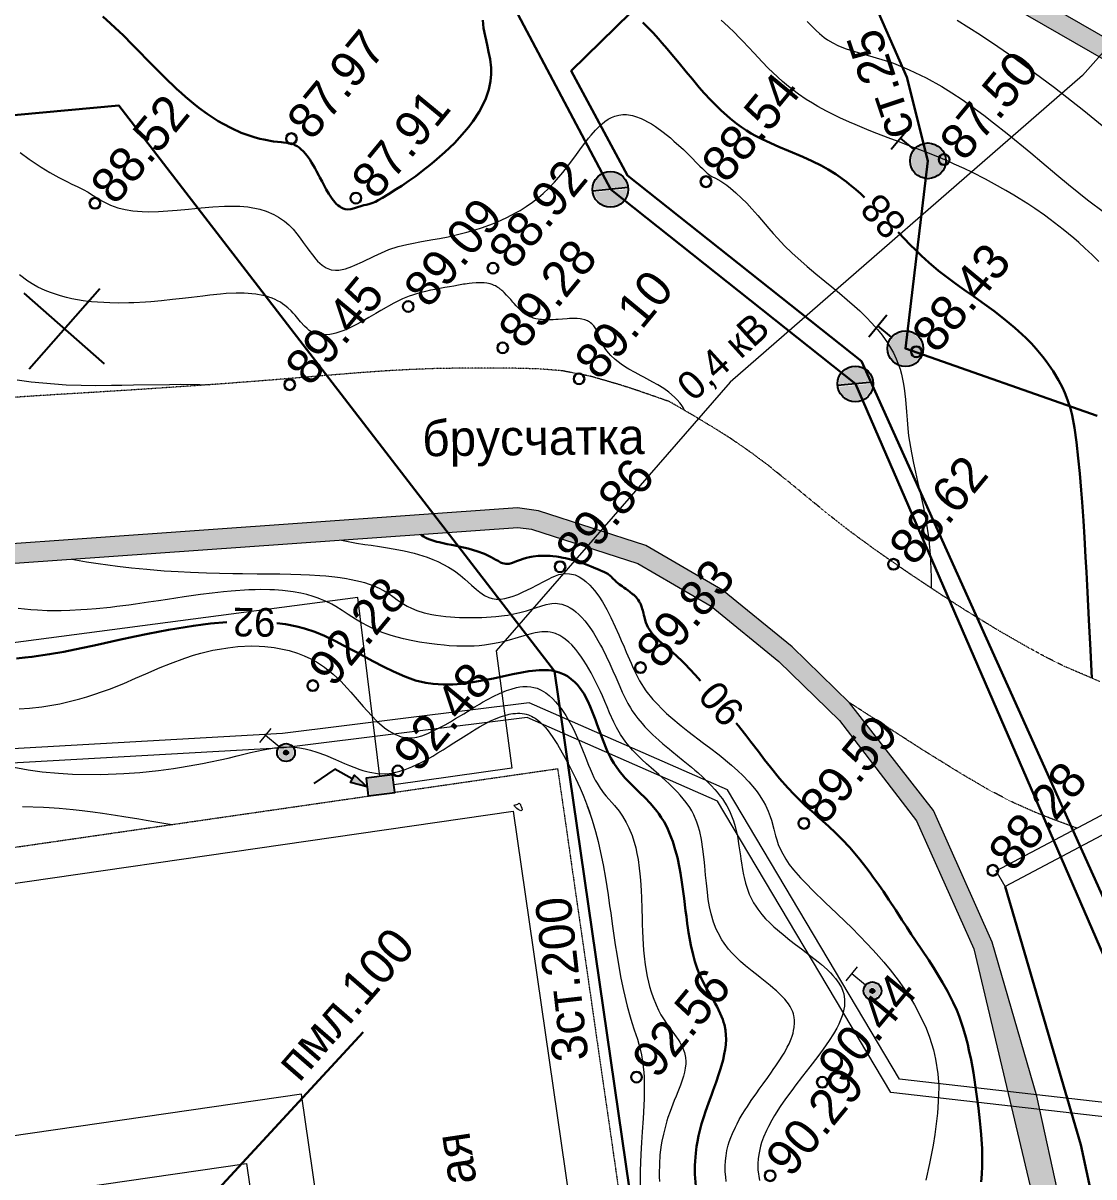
# Model space of a CAD drawing. Header units: millimetres. Extents: x -2893842 to -949497, y -1203244 to 262218.
# Drawn here: x -2353639 to -2323644, y -695531 to -663200 of the extents above; entities that cross this region are included whole.
import ezdxf

# ---------------------------------------------------------------- set-up
doc = ezdxf.new("R2010")
doc.units = ezdxf.units.MM
doc.linetypes.add('g5_01_5x1_5', pattern=[1.5, 0.75, -0.75])
doc.layers.get('0').update_dxf_attribs({"lineweight": 5})
for name, color, linetype in [('!!!_ Размеры', 7, 'Continuous'), ('02_сетка', 253, 'Continuous'), ('03_Здания и строения', 253, 'Continuous'), ('06_Инженерно-технические сооружения', 253, 'Continuous'), ('07_Объекты электропередачи', 253, 'Continuous'), ('10_Границы покрытий и угодий', 253, 'Continuous'), ('19_Горизонтали', 253, 'Continuous'), ('30_Канализация', 253, 'Continuous'), ('31_Водопровод', 253, 'Continuous'), ('32_Теплосеть', 253, 'Continuous'), ('37_Кабель низкого напряжения', 253, 'Continuous'), ('44_Крышки колодцев', 253, 'Continuous'), ('_Высоты_Блок', 253, 'Continuous')]:
    doc.layers.add(name, color=color, linetype=linetype)
doc.styles.add('LIKE17', font='d431.shx')
doc.styles.add('LIKE32', font='peteri.shx')
doc.styles.add('LIKE36', font='pragmai.shx')
doc.styles.add('Line_GUGK', font='')
doc.styles.get('Line_GUGK').set_extended_font_data('Bm431', italic=True)
doc.linetypes.add('g5_119_3', pattern='A,4,-1,[31,GUGK_2005.shx,S=0.1,R=0,X=0,Y=0],4,[31,GUGK_2005.shx,S=0.1,R=180,X=0,Y=0],-1', length=10)
doc.linetypes.add('g5_122_k', pattern='A,1,-1,1.5,-0.4,["К",Line_GUGK,S=1,R=0,X=0,Y=-0.5],-1.5,1.5,-1,4,-1,4,-1,3', length=20.9)
doc.linetypes.add('g5_122_t', pattern='A,1,-1,1.5,-0.4,["Т",Line_GUGK,S=1,R=0,X=0,Y=-0.5],-1.5,1.5,-1,4,-1,4,-1,3', length=20.9)
doc.linetypes.add('g5_122_v', pattern='A,1,-1,1.5,-0.4,["В",Line_GUGK,S=1,R=0,X=0,Y=-0.5],-1.5,1.5,-1,4,-1,4,-1,3', length=20.9)
doc.linetypes.add('g5_280_1', pattern='A,0.001,[21,GUGK_2005.shx,S=1,R=180,X=0,Y=0],2', length=2.001)

# ---------------------------------------------------------------- blocks, each defined once
blk = doc.blocks.new('BL_333')
at = {"color": 0}
for p, q in [((0, -3), (0, 3)), ((-3, 0), (3, 0))]:
    blk.add_line(p, q, dxfattribs=at)
blk = doc.blocks.new('g5_117')
h = blk.add_hatch(color=255)
h.paths.add_polyline_path([(-0.299, 0.352), (0.352, -0.299, 0.177899), (0.463, 0, 0.639215)])
h.paths.add_polyline_path([(-0.352, 0.299, 0.177899), (-0.463, 0, 0.639215), (0.299, -0.352)])
at = {"color": 0}
blk.add_lwpolyline([(0.354, -0.354), (-0.354, 0.354)], dxfattribs=at)
blk.add_circle((0, 0), 0.5, dxfattribs=at)
blk = doc.blocks.new('g5_119_2c')
h = blk.add_hatch(color=255)
edge = h.paths.add_edge_path()
edge.add_arc((0, 0), 0.212, 0, 360)
edge = h.paths.add_edge_path(flags=16)
edge.add_arc((0, 0), 0.0975, 0, 360)
h = blk.add_hatch(color=0)
edge = h.paths.add_edge_path()
edge.add_arc((0, 0), 0.06, 0, 360)
at = {"color": 0, "lineweight": 20}
for points in [[(-0.25, 0.75), (0.25, 0.75)], [(0, 0.25), (0, 0.75)]]:
    blk.add_lwpolyline(points, dxfattribs=at)
at = {"color": 0}
for radius in [0.25, 0.06]:
    blk.add_circle((0, 0), radius, dxfattribs=at)
blk = doc.blocks.new('g5_113c')
blk.add_hatch(color=255).paths.add_polyline_path([(-0.331, 0.029), (0.331, 0.029), (0.331, 0.471), (-0.331, 0.471)])
at = {"color": 0}
blk.add_lwpolyline([(-0.375, 0), (0.375, 0), (0.375, 0.5), (-0.375, 0.5)], close=True, dxfattribs=at)
blk = doc.blocks.new('g5_113b')
blk.add_hatch(color=0).paths.add_polyline_path([(0, 0), (0.066, 0.482), (0.285, 0.395)])
at = {"color": 0}
blk.add_lwpolyline([(0.175, 0.439), (0.383, 0.957), (-0.089, 1.496)], dxfattribs=at)
blk.add_lwpolyline([(0, 0), (0.066, 0.482), (0.285, 0.395)], close=True, dxfattribs=at)
blk = doc.blocks.new('g5_304_4')
h = blk.add_hatch(color=255)
edge = h.paths.add_edge_path()
edge.add_arc((0, 0), 0.463, 0, 360)
at = {"color": 0}
for p, q in [((-0.4, 1), (0.4, 1)), ((0, 0.5), (0, 1))]:
    blk.add_line(p, q, dxfattribs=at)
blk.add_circle((0, 0), 0.5, dxfattribs=at)
blk = doc.blocks.new('*U1244')
at = {"color": 3, "linetype": 'Continuous', "lineweight": 20}
blk.add_open_spline([(5201596.325, 4923438.938, 94), (5201596.328, 4923438.946, 94), (5201596.342, 4923438.986, 94), (5201596.253, 4923438.986, 94), (5201596.16, 4923439.142, 94), (5201596.164, 4923438.644, 94), (5201596.296, 4923438.876, 94), (5201596.322, 4923438.929, 94), (5201596.325, 4923438.938, 94)], degree=3, knots=[0, 0, 0, 0, 0.0260534, 0.1057495, 0.1774941, 0.4377721, 0.5971775, 0.6267013, 0.6267013, 0.6267013, 0.6267013], dxfattribs=at)
blk = doc.blocks.new('Топо_07.04.17')
at = {"layer": '06_Инженерно-технические сооружения', "linetype": 'Continuous', "lineweight": 20}
for points in [[(-452693, -521291), (-452701, -521831), (-451668, -521848), (-451573, -521824), (-450520, -521191), (-450468, -521142), (-449554, -519709), (-449502, -519594), (-447434, -512367), (-447391, -512071), (-447352, -510327), (-447409, -510076), (-448047, -508944), (-448172, -508781), (-453219, -503897), (-453436, -503712), (-461878, -497486), (-462056, -497311), (-462859, -496188), (-462965, -495959), (-463416, -493739), (-464188, -491659), (-465022, -490256), (-474087, -477676), (-473550, -476859), (-473459, -476619), (-473206, -475456), (-473207, -475166), (-473405, -474156), (-473521, -473858), (-474380, -472503), (-474616, -472248), (-476034, -471127), (-476253, -471005), (-477354, -470636), (-477649, -470616), (-478532, -470853), (-480313, -464038), (-480392, -462368), (-480209, -460911), (-480012, -459955), (-479880, -459652), (-478909, -458426), (-479332, -458091), (-480377, -459409), (-480512, -459704), (-480742, -460822), (-480934, -462348), (-480854, -464015), (-480812, -464261), (-478917, -471516), (-477651, -471176), (-477442, -471176), (-476533, -471480), (-476281, -471620), (-474982, -472647), (-474803, -472845), (-473992, -474123), (-473933, -474271), (-473743, -475238), (-473744, -475387), (-473986, -476498), (-474027, -476601), (-474742, -477690), (-465474, -490553), (-464677, -491893), (-463937, -493888), (-463478, -496143), (-463368, -496404), (-462486, -497637), (-462231, -497896), (-453675, -504207), (-448634, -509086), (-448461, -509309), (-447967, -510186), (-447895, -510443), (-447929, -511971), (-447966, -512264), (-450017, -519430), (-450808, -520672), (-450953, -520822), (-451669, -521252), (-451851, -521305)], [(-414993, -607894), (-415600, -604178), (-415723, -603895), (-417691, -601300), (-417815, -601175), (-421329, -598560), (-427196, -594994), (-434947, -589510), (-440679, -584125), (-445790, -578662), (-448778, -574277), (-448932, -573969), (-453825, -559238), (-457875, -548606), (-458154, -547671), (-458815, -544248), (-460088, -531920), (-460841, -527497), (-462064, -523646), (-464061, -520378), (-465481, -518641), (-467240, -516842), (-469231, -515359), (-472107, -514055), (-472686, -513906), (-490551, -513152), (-506286, -514011), (-506610, -514086), (-507593, -514495), (-507793, -514614), (-508853, -515466), (-508996, -515646), (-509565, -516868), (-509619, -517049), (-509746, -517897), (-509754, -518208), (-509232, -522591), (-509065, -522997), (-508634, -523503), (-508426, -523656), (-507734, -523919), (-507752, -523324), (-508126, -523182), (-508280, -523071), (-508620, -522672), (-508686, -522531), (-509204, -518178), (-509202, -517980), (-509085, -517197), (-509027, -517014), (-508544, -515978), (-508443, -515843), (-507519, -515100), (-507314, -514975), (-506460, -514619), (-506198, -514557), (-490548, -513702), (-472736, -514454), (-472358, -514544), (-469513, -515836), (-467603, -517257), (-465892, -519008), (-464395, -520838), (-462569, -523874), (-461377, -527627), (-459359, -544328), (-458606, -548232), (-454344, -559423), (-449434, -574202), (-449284, -574511), (-446443, -578680), (-446026, -579214), (-441069, -584514), (-435296, -589937), (-427498, -595454), (-421637, -599017), (-418250, -601537), (-418055, -601731), (-416229, -604138), (-416124, -604383), (-415551, -607891)]]:
    blk.add_hatch(color=7, dxfattribs=at).paths.add_polyline_path(points)
at = {"layer": '02_сетка', "color": 3, "linetype": 'Continuous'}
for p, q in [((-485839, -508491), (-483617, -506475)), ((-483720, -508594), (-485736, -506372))]:
    blk.add_line(p, q, dxfattribs=at)
at = {"layer": '03_Здания и строения', "color": 7, "linetype": 'Continuous', "lineweight": 20}
blk.add_lwpolyline([(-494540, -529980), (-494756, -522984), (-473766, -522336), (-472995, -547324), (-479992, -547540), (-480547, -529549)], close=True, dxfattribs=at)
at = {"layer": '06_Инженерно-технические сооружения', "color": 7, "linetype": 'Continuous', "lineweight": 20}
for points in [[(-453436, -503712), (-461878, -497486)], [(-462231, -497896), (-453675, -504207)], [(-458815, -544248), (-460088, -531920), (-460841, -527497), (-462064, -523646), (-464061, -520378), (-465481, -518641), (-467240, -516842), (-469231, -515359), (-472107, -514055), (-472686, -513906), (-490551, -513152)], [(-490548, -513702), (-472736, -514454), (-472358, -514544), (-469513, -515836), (-467603, -517257), (-465892, -519008), (-464395, -520838), (-462569, -523874), (-461377, -527627), (-459359, -544328)]]:
    blk.add_lwpolyline(points, dxfattribs=at)
at = {"layer": '06_Инженерно-технические сооружения', "color": 7, "linetype": 'g5_280_1', "lineweight": 20}
for points in [[(-452701, -521831), (-451668, -521848), (-451573, -521824), (-450520, -521191), (-450468, -521142), (-449554, -519709), (-449502, -519594), (-447434, -512367), (-447391, -512071), (-447352, -510327), (-447409, -510076), (-448047, -508944), (-448172, -508781), (-453219, -503897), (-453436, -503712), (-461878, -497486), (-462056, -497311), (-462859, -496188), (-462965, -495959), (-463416, -493739), (-464188, -491659), (-465022, -490256), (-474087, -477676)], [(-458815, -544248), (-460088, -531920), (-460841, -527497), (-462064, -523646), (-464061, -520378), (-465481, -518641), (-467240, -516842), (-469231, -515359), (-472107, -514055), (-472686, -513906), (-490551, -513152)]]:
    blk.add_lwpolyline(points, dxfattribs=at)
at = {"layer": '07_Объекты электропередачи', "color": 1, "linetype": 'g5_119_3', "lineweight": 20}
blk.add_lwpolyline([(-453623, -464106), (-448433, -471548), (-448135, -471326), (-447424, -470775), (-441692, -479467), (-444126, -492770), (-451618, -500067), (-455596, -503648), (-466365, -511076), (-473733, -517815), (-473661, -521137), (-476998, -521228)], dxfattribs=at)
at = {"layer": '10_Границы покрытий и угодий', "color": 7, "linetype": 'g5_01_5x1_5', "lineweight": 20}
for points in [[(-457026, -520580), (-457965, -520046), (-458408, -519757), (-458900, -519416), (-459701, -518826), (-460536, -518176), (-461134, -517688), (-461918, -517027), (-462414, -516597), (-462867, -516196), (-463438, -515671), (-463887, -515235), (-464381, -514732), (-465116, -513972), (-465604, -513483), (-466012, -513099), (-466514, -512662), (-466923, -512332), (-467476, -511907), (-468112, -511433), (-468514, -511238), (-469010, -511001), (-469423, -510812), (-470239, -510472), (-471020, -510227), (-471629, -510108), (-472197, -510027), (-472667, -509966), (-473559, -509862), (-474539, -509768), (-475254, -509715), (-475911, -509677), (-476631, -509646), (-477665, -509613), (-479055, -509573), (-480643, -509515), (-482819, -509417), (-484129, -509351), (-484983, -509306), (-485836, -509263), (-486666, -509225)], [(-458121, -524592), (-458734, -524285), (-459246, -524011), (-459830, -523668), (-460475, -523233), (-461160, -522720), (-462188, -521911), (-464061, -520378)], [(-507509, -531211), (-507781, -522385), (-472391, -521293), (-471552, -548491)]]:
    blk.add_lwpolyline(points, dxfattribs=at)
at = {"layer": '10_Границы покрытий и угодий', "color": 7, "linetype": 'Continuous', "lineweight": 30}
blk.add_lwpolyline([(-414253, -640322), (-413931, -611514), (-414246, -607174), (-414874, -603695), (-417181, -600652), (-420853, -597920), (-426104, -594751), (-433349, -589720), (-439999, -583487), (-444948, -578344), (-447925, -574056), (-457213, -548042), (-458058, -543094), (-459016, -533419), (-460310, -525988)], dxfattribs=at)
at = {"layer": '19_Горизонтали', "color": 42, "linetype": 'Continuous', "lineweight": 20}
for points in [[(-458906, -501718), (-458305, -502198), (-457854, -502579), (-457448, -502936), (-457146, -503210), (-456763, -503565), (-456413, -503900), (-455665, -504634), (-454922, -505387), (-453222, -507152), (-452406, -507999), (-452017, -508400), (-451627, -508799), (-450735, -509698), (-450195, -510229), (-449780, -510631), (-449636, -510769), (-448730, -511620), (-447977, -512302)], [(-463085, -501275), (-463007, -501369), (-462863, -501554), (-462784, -501650), (-462663, -501778), (-462577, -501855), (-462442, -501956), (-462307, -502041), (-462109, -502147), (-461733, -502316), (-461365, -502467), (-461040, -502607), (-460817, -502715), (-460400, -502942), (-459950, -503226), (-459547, -503515), (-459288, -503719), (-459018, -503943), (-458467, -504442), (-458216, -504684), (-457871, -505029), (-457277, -505645), (-457002, -505936), (-456617, -506340), (-456327, -506642), (-456069, -506903), (-455847, -507124), (-455416, -507536)], [(-455725, -508881), (-455889, -508677), (-456070, -508462), (-456223, -508289), (-456348, -508154), (-456614, -507878), (-456944, -507558), (-457090, -507424), (-457342, -507202), (-457517, -507055), (-457741, -506873), (-457882, -506763), (-458088, -506607), (-458381, -506395), (-458617, -506232), (-458957, -506008), (-459178, -505869), (-459440, -505711), (-459549, -505648), (-459818, -505495), (-460097, -505343), (-460358, -505205), (-460594, -505082), (-460933, -504908), (-461202, -504769), (-461502, -504612), (-461702, -504505), (-462072, -504301), (-462226, -504213), (-462480, -504060), (-462671, -503939), (-462830, -503834), (-463053, -503677), (-463197, -503569), (-463355, -503444), (-463558, -503271), (-463810, -503032), (-463963, -502871), (-464202, -502592), (-464314, -502453), (-464462, -502260), (-464664, -501989), (-464938, -501621), (-465026, -501506), (-465142, -501358), (-465299, -501166), (-465471, -500969)], [(-485401, -502439), (-485174, -502651), (-484866, -502916), (-484637, -503096), (-484402, -503263), (-484262, -503355), (-484178, -503409), (-484078, -503472), (-483910, -503579), (-483771, -503670), (-483639, -503763), (-483547, -503832), (-483392, -503957), (-483284, -504043), (-483199, -504104), (-483057, -504191), (-482861, -504286), (-482664, -504360), (-482453, -504419), (-482195, -504471), (-482017, -504497), (-481743, -504523), (-481213, -504546), (-480897, -504550), (-480536, -504554), (-480214, -504562), (-479888, -504580), (-479723, -504596), (-479462, -504631), (-479238, -504677), (-478915, -504775), (-478740, -504851), (-478537, -504965), (-478414, -505053), (-478263, -505186), (-478157, -505300), (-478050, -505439), (-477961, -505576), (-477880, -505712), (-477808, -505840), (-477717, -506005), (-477680, -506071), (-477594, -506216), (-477514, -506340), (-477468, -506403), (-477355, -506532), (-477249, -506620), (-477208, -506646), (-477122, -506686), (-477000, -506716), (-476901, -506722), (-476809, -506718), (-476713, -506705), (-476530, -506664), (-476443, -506639), (-476220, -506564), (-475882, -506441), (-475450, -506309), (-475183, -506256), (-474930, -506221), (-474789, -506207), (-474516, -506187), (-474190, -506168), (-474003, -506156), (-473760, -506136), (-473529, -506112), (-473219, -506071), (-472988, -506032), (-472798, -505994), (-472563, -505940), (-472355, -505883), (-472059, -505787), (-471790, -505682), (-471674, -505631), (-471491, -505542), (-471299, -505438), (-471122, -505330), (-470977, -505233), (-470800, -505103), (-470621, -504955), (-470359, -504709), (-470183, -504527), (-469981, -504309), (-469821, -504133), (-469537, -503836), (-469460, -503763), (-469317, -503634), (-469225, -503560), (-469118, -503482), (-469029, -503426), (-468929, -503374), (-468830, -503333), (-468736, -503306), (-468623, -503288), (-468513, -503287), (-468407, -503301), (-468245, -503346), (-468164, -503379), (-468014, -503456), (-467942, -503499), (-467831, -503575), (-467746, -503638), (-467639, -503725), (-467445, -503901), (-467261, -504088), (-467171, -504185), (-466936, -504455), (-466876, -504527), (-466818, -504598), (-466735, -504702), (-466601, -504871), (-466529, -504964), (-466467, -505042), (-466395, -505128), (-466343, -505184), (-466279, -505245), (-466224, -505290), (-466131, -505355), (-465995, -505455), (-465917, -505518), (-465843, -505583), (-465742, -505680), (-465607, -505821), (-465466, -505987), (-465339, -506149), (-465215, -506319), (-465068, -506529), (-464803, -506921), (-464699, -507072), (-464592, -507222), (-464421, -507449), (-464240, -507672), (-463855, -508102), (-463642, -508328), (-463417, -508560), (-463235, -508748), (-463044, -508945), (-462848, -509153), (-462664, -509355), (-462535, -509504), (-462377, -509695), (-462235, -509881), (-462099, -510074), (-461988, -510250), (-461862, -510478), (-461730, -510774), (-461669, -510950), (-461594, -511255), (-461571, -511399), (-461550, -511636), (-461544, -511795), (-461545, -512113), (-461556, -512458), (-461565, -512687), (-461568, -512806), (-461570, -512925), (-461569, -513134), (-461546, -513614), (-461522, -513912), (-461496, -514168), (-461467, -514434), (-461427, -514792), (-461387, -515176), (-461372, -515337), (-461350, -515653), (-461337, -515955), (-461336, -516080), (-461336, -516205), (-461340, -516399), (-461352, -516675), (-461373, -516952), (-461388, -517104), (-461426, -517442)], [(-467717, -511728), (-467754, -511636), (-467803, -511547), (-467835, -511494), (-467897, -511405), (-467968, -511314), (-468108, -511165), (-468236, -511048), (-468386, -510927), (-468519, -510829), (-468751, -510669), (-468828, -510616), (-468985, -510508), (-469145, -510393), (-469231, -510326), (-469346, -510230), (-469424, -510158), (-469498, -510083), (-469602, -509961), (-469659, -509881), (-469723, -509776), (-469776, -509669), (-469821, -509554), (-469860, -509424), (-469890, -509323), (-469905, -509273), (-469916, -509238), (-469941, -509169), (-469968, -509110), (-469987, -509077), (-470031, -509015), (-470064, -508980), (-470091, -508956), (-470118, -508937), (-470144, -508919), (-470218, -508882), (-470295, -508855), (-470340, -508842), (-470424, -508824), (-470477, -508816), (-470553, -508807), (-470637, -508800), (-470700, -508796), (-470833, -508790), (-470833, -508790), (-470956, -508785), (-471025, -508782), (-471092, -508779), (-471159, -508774), (-471289, -508762), (-471362, -508751), (-471418, -508741), (-471468, -508730), (-471514, -508718), (-471572, -508699), (-471648, -508669), (-471678, -508655), (-471738, -508621), (-471782, -508592), (-471839, -508547), (-471889, -508502), (-471960, -508427), (-472026, -508348), (-472081, -508275), (-472131, -508206), (-472160, -508165), (-472214, -508087), (-472237, -508053), (-472274, -508001), (-472315, -507945), (-472377, -507866), (-472408, -507829), (-472432, -507802), (-472459, -507774), (-472474, -507759), (-472501, -507734), (-472534, -507705), (-472559, -507685), (-472597, -507658), (-472630, -507638), (-472664, -507619), (-472687, -507607), (-472711, -507596), (-472740, -507584), (-472782, -507569), (-472827, -507555), (-472902, -507537), (-472998, -507520), (-473062, -507513), (-473126, -507508), (-473237, -507505), (-473323, -507505), (-473429, -507508), (-473480, -507511), (-473622, -507520), (-473754, -507529), (-473877, -507537), (-474010, -507545), (-474288, -507562), (-474418, -507573), (-474558, -507587), (-474720, -507609), (-474816, -507625), (-474934, -507649), (-475031, -507672), (-475222, -507726), (-475346, -507769), (-475483, -507820), (-475868, -507982), (-476010, -508045), (-476221, -508139), (-476405, -508218), (-476562, -508282), (-476686, -508330), (-476862, -508390), (-476986, -508426), (-477098, -508453), (-477189, -508470), (-477262, -508480), (-477359, -508488), (-477482, -508485), (-477530, -508480), (-477653, -508454), (-477690, -508442), (-477775, -508405), (-477815, -508383), (-477877, -508340), (-477917, -508307), (-477973, -508251), (-478036, -508176), (-478133, -508041), (-478202, -507935), (-478233, -507888), (-478263, -507843), (-478311, -507773), (-478364, -507702), (-478442, -507609), (-478517, -507533), (-478576, -507479), (-478635, -507432), (-478705, -507381), (-478773, -507338), (-478852, -507293), (-478939, -507250), (-479002, -507223), (-479096, -507187), (-479289, -507127), (-479617, -507063), (-479831, -507038), (-480117, -507020), (-480276, -507015), (-480576, -507013), (-480777, -507014), (-481094, -507017), (-481344, -507019), (-481632, -507018), (-481938, -507015), (-482237, -507007), (-482384, -507001), (-482712, -506982), (-482858, -506971), (-483143, -506943), (-483379, -506913), (-483892, -506823), (-483979, -506803), (-484114, -506770), (-484424, -506678), (-484574, -506626), (-484732, -506564), (-485002, -506438), (-485139, -506364), (-485335, -506242), (-485441, -506167), (-485596, -506046), (-485809, -505848)], [(-486202, -508761), (-485817, -508864), (-484860, -509053), (-484438, -509114), (-484041, -509163), (-483594, -509212), (-483307, -509241), (-482985, -509271), (-481977, -509368), (-481682, -509400), (-481138, -509466), (-480860, -509505)], [(-469001, -533322), (-469002, -533189), (-468996, -533045), (-468981, -532893), (-468958, -532746), (-468926, -532603), (-468884, -532460), (-468832, -532317), (-468793, -532227), (-468735, -532106), (-468678, -532000), (-468576, -531832), (-468518, -531745), (-468442, -531635), (-468348, -531509), (-468250, -531385), (-468176, -531295), (-468052, -531148), (-467874, -530946), (-467789, -530852), (-467663, -530714), (-467519, -530555), (-467398, -530422), (-467338, -530354), (-467251, -530254), (-467121, -530099), (-467048, -530008), (-466986, -529926), (-466917, -529831), (-466877, -529773), (-466819, -529682), (-466747, -529556), (-466711, -529484), (-466673, -529399), (-466649, -529333), (-466622, -529244), (-466598, -529122), (-466591, -529051), (-466591, -529051), (-466591, -528962), (-466594, -528922), (-466602, -528866), (-466616, -528804), (-466626, -528767), (-466640, -528725), (-466673, -528647), (-466711, -528570), (-466741, -528518), (-466798, -528431), (-466851, -528358), (-466901, -528293), (-466956, -528226), (-467003, -528172), (-467031, -528140), (-467096, -528070), (-467159, -528003), (-467247, -527913), (-467410, -527750), (-467467, -527694), (-467612, -527549), (-467699, -527460), (-467780, -527375), (-467906, -527238), (-468007, -527120), (-468121, -526975), (-468201, -526862), (-468311, -526678), (-468362, -526579), (-468445, -526375), (-468482, -526264), (-468533, -526061), (-468575, -525816), (-468597, -525616), (-468609, -525409), (-468613, -525202), (-468612, -524951), (-468607, -524723), (-468601, -524464), (-468598, -524285), (-468599, -523997), (-468611, -523723), (-468635, -523496), (-468661, -523340), (-468687, -523219), (-468748, -523012), (-468793, -522894), (-468838, -522795), (-468917, -522644), (-469062, -522418), (-469127, -522329), (-469233, -522191), (-469338, -522065), (-469423, -521966), (-469590, -521780), (-469781, -521569), (-469901, -521435), (-470015, -521303), (-470110, -521189), (-470244, -521017), (-470411, -520768), (-470532, -520543), (-470620, -520337), (-470678, -520176), (-470766, -519899), (-470819, -519725), (-470867, -519568), (-470916, -519411), (-470958, -519282), (-471018, -519104), (-471066, -518969), (-471157, -518731), (-471261, -518490), (-471328, -518352), (-471371, -518269), (-471437, -518151), (-471509, -518034), (-471608, -517894), (-471679, -517808), (-471774, -517708), (-471832, -517656), (-471913, -517592), (-472019, -517528), (-472088, -517496), (-472165, -517468), (-472235, -517451), (-472398, -517433), (-472591, -517441), (-472697, -517454), (-472845, -517476), (-472915, -517489), (-473078, -517518), (-473337, -517562), (-473469, -517581), (-473649, -517601), (-473806, -517614), (-474031, -517623), (-474186, -517622), (-474330, -517616), (-474630, -517588), (-474806, -517564), (-475017, -517529), (-475161, -517501), (-475354, -517459), (-475568, -517407), (-475831, -517335), (-476058, -517265), (-476269, -517192), (-476445, -517125), (-476604, -517058), (-476841, -516945), (-477035, -516839), (-477178, -516752), (-477416, -516589), (-477541, -516493), (-477732, -516338), (-477891, -516205), (-478052, -516077), (-478154, -516003), (-478318, -515897), (-478450, -515824), (-478516, -515790), (-478646, -515728), (-478820, -515657), (-478982, -515599), (-479189, -515536), (-479487, -515465), (-479705, -515424), (-479839, -515403), (-480083, -515372), (-480247, -515355), (-480424, -515341), (-480915, -515318), (-481131, -515314), (-481451, -515314), (-481779, -515319), (-481977, -515323), (-482244, -515331), (-482714, -515348), (-482966, -515358), (-483256, -515368), (-483621, -515379), (-483806, -515384), (-484147, -515389), (-484327, -515390), (-484731, -515386), (-484983, -515378), (-485161, -515370), (-485465, -515351), (-485709, -515330), (-485928, -515306), (-486095, -515284), (-486363, -515242), (-486551, -515207), (-486899, -515127)], [(-485250, -513926), (-484847, -514044), (-484534, -514130), (-484004, -514264), (-483614, -514355), (-483191, -514446), (-482712, -514540), (-482331, -514608), (-481992, -514664), (-481543, -514733), (-481181, -514784), (-480813, -514833), (-480543, -514867), (-480135, -514917), (-479888, -514948), (-479693, -514972), (-479503, -514996), (-479206, -515035), (-478926, -515074), (-478682, -515112), (-478401, -515161), (-478233, -515193), (-477986, -515247), (-477840, -515283), (-477669, -515330), (-477580, -515357), (-477366, -515430), (-477250, -515475), (-477180, -515504), (-477056, -515561), (-476972, -515603), (-476866, -515661), (-476768, -515720), (-476711, -515758), (-476661, -515793), (-476572, -515860), (-476470, -515946), (-476395, -516014), (-476319, -516085), (-476249, -516148), (-476153, -516228), (-476067, -516292), (-475952, -516367), (-475806, -516447), (-475609, -516533), (-475408, -516602), (-475293, -516635), (-475024, -516700), (-474644, -516771), (-474402, -516805), (-474179, -516830), (-474020, -516844), (-473630, -516863), (-473388, -516863), (-473290, -516860), (-472946, -516829), (-472755, -516799), (-472615, -516771), (-472524, -516752), (-472474, -516741), (-472342, -516714), (-472188, -516688), (-472083, -516678), (-472030, -516676), (-471941, -516681), (-471756, -516725), (-471612, -516796), (-471531, -516851), (-471451, -516918), (-471385, -516981), (-471309, -517067), (-471237, -517159), (-471166, -517263), (-471085, -517395), (-471012, -517530), (-470963, -517629), (-470805, -517991), (-470766, -518093), (-470685, -518315), (-470610, -518535), (-470543, -518744), (-470485, -518929), (-470400, -519204), (-470349, -519366), (-470317, -519466), (-470290, -519544), (-470232, -519700), (-470175, -519833), (-470132, -519922), (-470072, -520033), (-470000, -520154), (-469898, -520307), (-469827, -520406), (-469726, -520537), (-469632, -520651), (-469486, -520817), (-469383, -520930), (-469216, -521106), (-469158, -521165), (-468867, -521464), (-468661, -521677), (-468580, -521764), (-468505, -521845), (-468505, -521845), (-468376, -521992), (-468267, -522122), (-468173, -522242), (-468078, -522373), (-468023, -522454), (-467951, -522569), (-467900, -522658), (-467848, -522757), (-467800, -522861), (-467741, -523007), (-467682, -523201), (-467658, -523305), (-467630, -523460), (-467601, -523740), (-467587, -524016), (-467584, -524130), (-467579, -524301), (-467577, -524390), (-467573, -524494), (-467564, -524689), (-467552, -524840), (-467545, -524908), (-467523, -525073), (-467502, -525189), (-467482, -525281), (-467453, -525391), (-467401, -525547), (-467361, -525646), (-467312, -525748), (-467265, -525834), (-467165, -525997), (-467074, -526127), (-466970, -526260), (-466871, -526377), (-466639, -526627), (-466468, -526798), (-466322, -526940), (-466170, -527084), (-466056, -527193), (-465931, -527312), (-465745, -527497), (-465662, -527584), (-465527, -527734), (-465439, -527842), (-465383, -527917), (-465317, -528014), (-465277, -528080), (-465237, -528157), (-465182, -528287), (-465154, -528385), (-465139, -528467), (-465133, -528629), (-465140, -528700), (-465160, -528808), (-465184, -528895), (-465217, -528987), (-465253, -529070), (-465375, -529293), (-465443, -529397), (-465554, -529550), (-465688, -529718), (-465882, -529940), (-466058, -530130), (-466308, -530388), (-466546, -530631), (-466787, -530879), (-466860, -530957), (-467090, -531205), (-467260, -531401), (-467447, -531632), (-467538, -531754), (-467652, -531919), (-467721, -532029), (-467820, -532203), (-467893, -532350), (-467933, -532443), (-467998, -532624), (-468040, -532778), (-468068, -532927), (-468083, -533097), (-468075, -533399)], [(-487187, -517931), (-486902, -517943), (-486548, -517942), (-486038, -517913), (-485472, -517843), (-485265, -517808), (-484608, -517663), (-484198, -517550), (-483851, -517445), (-483553, -517353), (-483133, -517225), (-482836, -517141), (-482415, -517037), (-482169, -516988), (-481958, -516952), (-481615, -516910), (-481422, -516895), (-481189, -516884), (-480910, -516885), (-480521, -516911), (-480313, -516938), (-480155, -516965), (-479897, -517024), (-479491, -517157), (-479266, -517256), (-479084, -517352), (-478916, -517454), (-478767, -517558), (-478555, -517732), (-478336, -517950), (-478147, -518176), (-477991, -518384), (-477903, -518509), (-477750, -518733), (-477606, -518945), (-477407, -519225), (-477264, -519407), (-477083, -519606), (-476971, -519708), (-476817, -519822), (-476645, -519911), (-476534, -519947), (-476421, -519969), (-476268, -519975), (-476213, -519971), (-476070, -519948), (-475894, -519902), (-475693, -519837), (-475380, -519715), (-475225, -519648), (-475072, -519579), (-474829, -519467), (-474495, -519311), (-474358, -519249), (-474267, -519208), (-474124, -519148), (-473940, -519075), (-473773, -519017), (-473568, -518958), (-473435, -518929), (-473279, -518907), (-473180, -518900), (-473101, -518900), (-472978, -518911), (-472876, -518931), (-472793, -518956), (-472707, -518992), (-472596, -519055), (-472478, -519146), (-472397, -519225), (-472305, -519330), (-472234, -519426), (-472105, -519629), (-471997, -519835), (-471953, -519931), (-471849, -520183), (-471796, -520330), (-471738, -520505), (-471712, -520590), (-471627, -520894), (-471596, -521011), (-471576, -521087), (-471520, -521292), (-471489, -521398), (-471447, -521536), (-471407, -521651), (-471378, -521729), (-471340, -521823), (-471272, -521970), (-471176, -522142), (-471129, -522214), (-471060, -522308), (-470986, -522405), (-470921, -522496), (-470812, -522668), (-470731, -522821), (-470650, -523007), (-470594, -523165), (-470531, -523393), (-470467, -523746), (-470450, -523902), (-470438, -524072), (-470431, -524319), (-470432, -524485), (-470436, -524658), (-470451, -524953), (-470466, -525152), (-470490, -525449), (-470515, -525738), (-470529, -525910), (-470542, -526077), (-470557, -526293), (-470571, -526616), (-470575, -526783), (-470572, -527035), (-470553, -527363), (-470537, -527520), (-470518, -527651), (-470491, -527806), (-470455, -527970), (-470397, -528183), (-470344, -528338), (-470291, -528473), (-470222, -528625), (-470168, -528732), (-470091, -528869), (-470018, -528994), (-469935, -529138), (-469893, -529217), (-469854, -529296), (-469829, -529351), (-469800, -529423), (-469753, -529596), (-469741, -529738), (-469748, -529851), (-469758, -529919), (-469783, -530031), (-469817, -530143), (-469860, -530255), (-469969, -530492), (-470062, -530669), (-470127, -530788), (-470191, -530905), (-470345, -531193), (-470421, -531353), (-470462, -531443), (-470602, -531802), (-470665, -531995), (-470694, -532095), (-470761, -532367), (-470761, -532367), (-470842, -532882), (-470851, -532981), (-470859, -533105)], [(-477683, -514245), (-477273, -514376), (-477044, -514440), (-476872, -514486), (-476651, -514546), (-476480, -514593), (-476223, -514668), (-475977, -514746), (-475706, -514842), (-475584, -514891), (-475353, -514994), (-475199, -515073), (-475066, -515149), (-474792, -515334), (-474636, -515460), (-474489, -515597), (-474371, -515723), (-474204, -515915), (-474081, -516053), (-474002, -516133), (-473875, -516241), (-473767, -516309), (-473679, -516347), (-473569, -516376), (-473441, -516390), (-473320, -516388), (-473219, -516376), (-473114, -516358), (-472944, -516315), (-472808, -516272), (-472541, -516175), (-472387, -516115), (-472164, -516028), (-472028, -515979), (-471959, -515955), (-471844, -515920), (-471740, -515896), (-471615, -515885), (-471553, -515886), (-471444, -515903), (-471337, -515937), (-471294, -515956), (-471189, -516017), (-471089, -516094), (-471013, -516168), (-470914, -516284), (-470799, -516451), (-470701, -516622), (-470617, -516793), (-470519, -517019), (-470432, -517249), (-470337, -517527), (-470262, -517761), (-470213, -517924), (-470157, -518112), (-470111, -518268), (-470014, -518589), (-469967, -518738), (-469895, -518952), (-469833, -519108), (-469685, -519404), (-469685, -519404), (-469520, -519668), (-469182, -520100), (-469081, -520214), (-468818, -520491), (-468645, -520663), (-468250, -521042), (-468096, -521188), (-467855, -521421), (-467538, -521747), (-467380, -521924), (-467260, -522068), (-467113, -522260), (-466977, -522463), (-466914, -522567), (-466865, -522656), (-466772, -522848), (-466723, -522965), (-466662, -523146), (-466623, -523296), (-466601, -523403), (-466565, -523659), (-466539, -523848), (-466517, -523971), (-466488, -524099), (-466432, -524288), (-466329, -524535), (-466248, -524689), (-466147, -524854), (-465978, -525096), (-465832, -525289), (-465680, -525480), (-465355, -525874), (-465083, -526200), (-464853, -526478), (-464725, -526636), (-464500, -526920), (-464341, -527128), (-464182, -527342), (-464046, -527533), (-463921, -527715), (-463774, -527941), (-463582, -528258), (-463450, -528495), (-463310, -528771), (-463205, -528999), (-463137, -529163), (-462956, -529684), (-462889, -529941), (-462819, -530307), (-462787, -530579), (-462772, -530989), (-462786, -531332), (-462818, -531592), (-462907, -532081), (-463049, -532668), (-463131, -532961), (-463285, -533460), (-463441, -533915)], [(-487665, -519489), (-487133, -519652), (-486746, -519751), (-486298, -519847), (-485911, -519914), (-485130, -520013), (-484479, -520061), (-484028, -520078), (-483501, -520081), (-483084, -520073), (-482850, -520063), (-482255, -520027), (-481526, -519957), (-481267, -519926), (-480885, -519876), (-480529, -519838), (-480361, -519826), (-480203, -519820), (-480048, -519821), (-479966, -519824), (-479795, -519839), (-479710, -519851), (-479637, -519865), (-479505, -519895), (-479352, -519943), (-479209, -519997), (-479039, -520072), (-478812, -520187), (-478542, -520338), (-478383, -520430), (-478310, -520472), (-478176, -520547), (-478061, -520609), (-477902, -520688), (-477820, -520725), (-477714, -520770), (-477630, -520800), (-477419, -520860), (-477191, -520893), (-477011, -520893), (-476902, -520883), (-476794, -520867), (-476638, -520836), (-476447, -520785), (-476149, -520682), (-476003, -520624), (-475826, -520548), (-475671, -520477), (-475521, -520406), (-475368, -520332), (-475202, -520250), (-474993, -520146), (-474834, -520068), (-474645, -519978), (-474581, -519948), (-474434, -519883), (-474308, -519829), (-474104, -519752), (-474011, -519721), (-473847, -519674), (-473792, -519661), (-473696, -519642), (-473629, -519632), (-473565, -519625), (-473517, -519621), (-473466, -519619), (-473389, -519620), (-473330, -519624), (-473266, -519633), (-473135, -519664), (-473092, -519680), (-473032, -519706), (-473000, -519722), (-472953, -519749), (-472905, -519781), (-472859, -519816), (-472822, -519848), (-472792, -519876), (-472739, -519932), (-472701, -519976), (-472646, -520046), (-472607, -520102), (-472561, -520170), (-472516, -520243), (-472493, -520284), (-472425, -520409), (-472322, -520619), (-472146, -521028), (-472059, -521245), (-471987, -521434), (-471920, -521619), (-471825, -521904), (-471763, -522110), (-471714, -522288), (-471675, -522441), (-471636, -522615), (-471675, -522441), (-471590, -522839), (-471535, -523159), (-471496, -523446), (-471461, -523759), (-471430, -524119), (-471406, -524492), (-471385, -524965), (-471375, -525273), (-471369, -525471), (-471361, -525789), (-471343, -526381), (-471332, -526646), (-471321, -526885), (-471293, -527324), (-471261, -527676), (-471206, -528129), (-471158, -528435), (-471128, -528599), (-471084, -528809), (-471025, -529074), (-470975, -529364), (-470958, -529524), (-470949, -529711), (-470947, -529864), (-470951, -530023), (-470956, -530148), (-470966, -530272), (-470993, -530516), (-471002, -530582), (-471027, -530760), (-471118, -531300), (-471185, -531668), (-471239, -531966), (-471294, -532293), (-471361, -532750), (-471413, -533158)], [(-487407, -520659), (-486820, -520745), (-486664, -520771), (-486385, -520822), (-486002, -520900), (-485760, -520954), (-485467, -521025), (-485194, -521095), (-484845, -521188), (-484616, -521252), (-484206, -521368), (-484001, -521426), (-483797, -521485), (-483465, -521580), (-483291, -521629)]]:
    blk.add_lwpolyline(points, dxfattribs=at)
at = {"layer": '19_Горизонтали', "color": 42, "linetype": 'Continuous', "lineweight": 30}
for points in [[(-462043, -506360), (-462137, -506248), (-462264, -506106), (-462426, -505937), (-462501, -505862), (-462772, -505616), (-462966, -505462), (-463151, -505331), (-463383, -505181), (-463634, -505032), (-464011, -504819), (-464266, -504677), (-464592, -504486), (-464709, -504413), (-464881, -504298), (-464994, -504217), (-465121, -504120), (-465245, -504016), (-465370, -503903), (-465537, -503737), (-465772, -503475), (-466025, -503156), (-466177, -502947), (-466298, -502772), (-466462, -502526), (-466608, -502302), (-466782, -502032), (-466994, -501706), (-467066, -501598), (-467193, -501412), (-467275, -501295), (-467409, -501111), (-467544, -500935), (-467664, -500786)], [(-472107, -500219), (-472111, -500440), (-472095, -500662), (-472082, -500785), (-472061, -500968), (-472046, -501117), (-472031, -501327), (-472030, -501572), (-472046, -501747), (-472085, -501941), (-472159, -502165), (-472274, -502408), (-472339, -502519), (-472502, -502756), (-472707, -503004), (-472842, -503147), (-472970, -503271), (-473287, -503549), (-473581, -503775), (-473910, -504003), (-474031, -504081), (-474252, -504218), (-474469, -504345), (-474674, -504459), (-474884, -504570), (-475050, -504654), (-475281, -504766), (-475464, -504850), (-475592, -504903), (-475672, -504932), (-475780, -504963), (-475862, -504980), (-475862, -504980), (-475937, -504990), (-476003, -504997), (-476033, -505001), (-476120, -505014), (-476155, -505021), (-476271, -505049), (-476378, -505065), (-476480, -505059), (-476537, -505043), (-476594, -505018), (-476647, -504985), (-476681, -504957), (-476720, -504921), (-476769, -504865), (-476837, -504768), (-476867, -504718), (-476947, -504563), (-477002, -504436), (-477094, -504204), (-477139, -504086), (-477162, -504023), (-477212, -503895), (-477250, -503802), (-477324, -503636), (-477367, -503548), (-477425, -503443), (-477473, -503368), (-477510, -503315), (-477533, -503286), (-477560, -503253), (-477603, -503207), (-477627, -503184), (-477675, -503142), (-477734, -503100), (-477755, -503087), (-477827, -503051), (-477884, -503030), (-477958, -503010), (-478044, -502992), (-478099, -502981), (-478321, -502931), (-478584, -502852), (-478686, -502816), (-478840, -502755), (-479056, -502656), (-479189, -502587), (-479445, -502435), (-479664, -502287), (-479790, -502192), (-479924, -502086), (-480080, -501952), (-480288, -501759), (-480420, -501628), (-480626, -501410), (-480727, -501299), (-480849, -501159), (-481152, -500795), (-481432, -500442), (-481580, -500252), (-481759, -500021), (-481936, -499795), (-482170, -499502), (-482255, -499398), (-482478, -499135), (-482673, -498919)], [(-457237, -520461), (-457188, -519672), (-457136, -518829), (-457087, -518051), (-457054, -517489), (-457029, -517068), (-456999, -516518), (-456975, -516053), (-456952, -515530), (-456939, -515192), (-456925, -514727), (-456919, -514289), (-456920, -513840), (-456930, -513432), (-456956, -513075), (-456980, -512889), (-457031, -512632), (-457086, -512429), (-457135, -512278), (-457219, -512057), (-457340, -511789), (-457505, -511486), (-457583, -511356), (-457745, -511112), (-457860, -510953), (-457997, -510778), (-458272, -510459), (-458555, -510166), (-458805, -509925), (-459104, -509652), (-459327, -509454), (-459502, -509298), (-459683, -509136), (-459811, -509020), (-459983, -508860), (-460214, -508635), (-460459, -508376), (-460642, -508167), (-460787, -507992), (-460928, -507814), (-461200, -507455), (-461218, -507431)], [(-487103, -516515), (-486868, -516521), (-486667, -516521), (-486169, -516504), (-485769, -516477), (-485267, -516435), (-484897, -516399), (-484601, -516369), (-484192, -516326), (-483736, -516281), (-483372, -516247), (-482784, -516200), (-482077, -516165), (-481804, -516159), (-481597, -516158), (-481135, -516171)], [(-468133, -519304), (-468265, -519116), (-468392, -518941), (-468508, -518789), (-468576, -518705), (-468722, -518532), (-468813, -518432), (-468913, -518326), (-469080, -518150), (-469180, -518036), (-469230, -517974), (-469286, -517899), (-469316, -517855), (-469359, -517784), (-469403, -517700), (-469429, -517639), (-469452, -517575), (-469471, -517505), (-469485, -517433), (-469498, -517348), (-469505, -517292), (-469512, -517232), (-469521, -517163), (-469529, -517113), (-469536, -517073), (-469550, -517011), (-469566, -516956), (-469574, -516933), (-469591, -516893), (-469614, -516848), (-469646, -516797), (-469666, -516768), (-469700, -516726), (-469725, -516697), (-469753, -516667), (-469820, -516601), (-469865, -516560), (-469926, -516505), (-469970, -516466), (-470022, -516419), (-470088, -516357), (-470140, -516304), (-470176, -516264), (-470197, -516239), (-470234, -516192), (-470265, -516152), (-470297, -516112), (-470319, -516087), (-470382, -516027), (-470382, -516027), (-470465, -515970), (-470529, -515933), (-470570, -515909), (-470604, -515889), (-470753, -515805), (-470820, -515769), (-470911, -515721), (-471044, -515655), (-471155, -515606), (-471236, -515567), (-471303, -515539), (-471403, -515500), (-471507, -515462), (-471568, -515441), (-471700, -515401), (-471752, -515387), (-471851, -515363), (-471926, -515347), (-472018, -515331), (-472102, -515320), (-472215, -515311), (-472260, -515309), (-472400, -515310), (-472455, -515313), (-472507, -515317), (-472594, -515329), (-472690, -515346), (-472761, -515361), (-472851, -515384), (-472851, -515384), (-472924, -515403), (-472993, -515419), (-473089, -515435), (-473142, -515435), (-473187, -515429), (-473233, -515416), (-473276, -515397), (-473327, -515369), (-473394, -515323), (-473447, -515283), (-473571, -515192), (-473746, -515084), (-473956, -514979), (-474043, -514940), (-474183, -514884), (-474311, -514837), (-474392, -514809), (-474549, -514757), (-474641, -514727), (-474755, -514691), (-474974, -514617), (-475036, -514594), (-475170, -514539), (-475224, -514513), (-475294, -514475), (-475334, -514449), (-475351, -514437), (-475373, -514421), (-475414, -514386), (-475429, -514371), (-475457, -514339)], [(-479746, -516352), (-479509, -516413), (-479202, -516511), (-478997, -516589), (-478713, -516719), (-478456, -516860), (-478171, -517040), (-477958, -517184), (-477625, -517417), (-477196, -517714), (-476905, -517909), (-476648, -518073), (-476355, -518247), (-476067, -518389), (-475786, -518492), (-475589, -518543), (-475306, -518592), (-475039, -518617), (-474796, -518625), (-474482, -518619), (-474159, -518599), (-473892, -518576), (-473594, -518547), (-473342, -518522), (-473081, -518501), (-472881, -518491), (-472584, -518493), (-472337, -518524), (-472337, -518524), (-472245, -518545), (-472171, -518567), (-472043, -518617), (-472043, -518617), (-471909, -518690), (-471824, -518751), (-471639, -518935), (-471576, -519019), (-471521, -519105), (-471427, -519285), (-471336, -519512), (-471286, -519664), (-471183, -520050), (-471150, -520194), (-471090, -520450), (-471044, -520634), (-470953, -520949), (-470875, -521167), (-470811, -521316), (-470686, -521548), (-470545, -521760), (-470358, -522002), (-470244, -522141), (-470176, -522222), (-470047, -522379), (-469920, -522543), (-469754, -522797), (-469713, -522869), (-469658, -522978), (-469597, -523112), (-469532, -523280), (-469500, -523376), (-469446, -523564), (-469417, -523687), (-469371, -523923), (-469339, -524147), (-469311, -524435), (-469300, -524594), (-469289, -524845), (-469284, -525041), (-469280, -525309), (-469277, -525660), (-469275, -525818), (-469272, -526009), (-469269, -526137), (-469264, -526272), (-469256, -526417), (-469241, -526624), (-469209, -526907), (-469179, -527097), (-469179, -527097), (-469136, -527302), (-469090, -527477), (-469037, -527641), (-468956, -527848), (-468899, -527981), (-468854, -528083), (-468792, -528224), (-468746, -528331), (-468705, -528431), (-468674, -528514), (-468636, -528622), (-468587, -528798), (-468571, -528873), (-468557, -528956), (-468544, -529106), (-468547, -529247), (-468557, -529352), (-468584, -529509), (-468617, -529645), (-468654, -529769), (-468707, -529922), (-468804, -530161), (-468866, -530301), (-468968, -530518), (-469074, -530732), (-469131, -530847), (-469250, -531085), (-469357, -531306), (-469425, -531453), (-469458, -531527), (-469508, -531641), (-469629, -531959), (-469678, -532112), (-469718, -532253), (-469761, -532433), (-469804, -532654), (-469822, -532773), (-469848, -533013), (-469862, -533351)], [(-461907, -534135), (-461866, -533924), (-461830, -533699), (-461808, -533527), (-461780, -533222), (-461758, -532816), (-461754, -532617), (-461752, -532429), (-461753, -532074), (-461757, -531815), (-461764, -531481), (-461771, -531269), (-461780, -531077), (-461789, -530913), (-461804, -530704), (-461830, -530427), (-461848, -530272), (-461878, -530055), (-461923, -529796), (-461999, -529450), (-462046, -529277), (-462116, -529054), (-462240, -528719), (-462350, -528459), (-462558, -528017), (-462668, -527799), (-462973, -527209), (-463071, -527019), (-463175, -526813), (-463285, -526593), (-463352, -526457), (-463428, -526305), (-463584, -525995), (-463713, -525744), (-463821, -525540), (-463954, -525297), (-464018, -525185), (-464122, -525007), (-464263, -524778), (-464343, -524655), (-464510, -524410), (-464701, -524154), (-464854, -523964), (-465037, -523749), (-465252, -523506), (-465394, -523346), (-465499, -523227), (-465604, -523107), (-465710, -522982), (-465810, -522860), (-465890, -522759), (-466041, -522558), (-466242, -522269), (-466465, -521923), (-466604, -521697), (-466750, -521453), (-466928, -521155), (-467049, -520954), (-467168, -520759), (-467225, -520667), (-467277, -520586)]]:
    blk.add_lwpolyline(points, dxfattribs=at)
at = {"layer": '30_Канализация', "color": 7, "linetype": 'Continuous', "lineweight": 20}
blk.add_lwpolyline([(-453523, -393360), (-453137, -393041), (-448931, -398485), (-447992, -404327), (-444292, -410977), (-434982, -424125), (-431912, -430399), (-429566, -435965), (-428970, -443421), (-432257, -462557), (-437690, -484148), (-448397, -521316), (-460310, -525988), (-460504, -525527), (-448809, -520940), (-438172, -484017), (-432746, -462453), (-429473, -443398), (-430058, -436085), (-432368, -430606), (-435413, -424381), (-444716, -411243), (-448472, -404493), (-449405, -398690)], close=True, dxfattribs=at)
at = {"layer": '30_Канализация', "color": 12, "linetype": 'g5_122_k', "lineweight": 30}
for points in [[(-422781, -671276), (-423975, -671689), (-409001, -666305), (-408228, -664700), (-412151, -650263), (-411706, -602761), (-415393, -600002), (-445608, -576411), (-454577, -538739), (-462888, -511521), (-469077, -505335), (-476758, -485792), (-478013, -482521), (-485958, -464208), (-476853, -452066), (-477159, -400902)], [(-485414, -533877), (-478639, -528018)]]:
    blk.add_lwpolyline(points, dxfattribs=at)
at = {"layer": '30_Канализация', "color": 7, "linetype": 'Continuous', "lineweight": 20}
blk.add_lwpolyline([(-506459, -532049), (-482294, -531303), (-482018, -540222)], dxfattribs=at)
at = {"layer": '31_Водопровод', "color": 4, "linetype": 'g5_122_v', "lineweight": 30}
for points in [[(-412858, -641170), (-412199, -601866), (-444914, -575877), (-451770, -546711), (-453440, -539608), (-462650, -510906), (-468574, -505003), (-469808, -501909), (-467061, -499756), (-464970, -497742), (-457880, -491113), (-441952, -479930), (-447856, -470712)], [(-456261, -513171), (-461384, -510695), (-460164, -505539), (-460490, -503145), (-461341, -500385), (-462189, -499144), (-464510, -494643), (-465475, -492266), (-467078, -490026), (-472706, -481646)]]:
    blk.add_lwpolyline(points, dxfattribs=at)
at = {"layer": '32_Теплосеть', "color": 200, "linetype": 'g5_122_t', "lineweight": 30}
blk.add_lwpolyline([(-474864, -539272), (-471540, -539102), (-472171, -518567), (-482507, -501445), (-493000, -501224), (-497148, -490251), (-498985, -488366), (-509054, -465324), (-516252, -468332), (-519542, -469341), (-520399, -468833), (-522158, -464110)], dxfattribs=at)
at = {"layer": '37_Кабель низкого напряжения', "color": 1, "linetype": 'g5_119_3', "lineweight": 20}
for points in [[(-477364, -520947), (-477407, -515895), (-502746, -516352)], [(-444356, -535512), (-463857, -531021), (-467727, -522422), (-472972, -519371), (-479939, -519448), (-496392, -518517), (-505526, -520599), (-505379, -524221)], [(-441678, -536539), (-464140, -531366), (-468039, -522703), (-473078, -519772), (-479948, -519848), (-496358, -518920), (-500435, -519849), (-500375, -524045)]]:
    blk.add_lwpolyline(points, dxfattribs=at)
at = {"layer": '_Высоты_Блок', "color": 7, "linetype": 'Continuous', "lineweight": 30}
for centre in [(-477811, -502912, -67200), (-483482, -504092, -67200), (-476203, -504771, -67200), (-466407, -505418, -67200), (-459711, -505555, -67200), (-472609, -507154, -67200), (-475089, -507954, -67200), (-472590, -509402, -67200), (-478635, -509757, -67200), (-470563, -510506, -67200), (-461089, -510818, -67200), (-471686, -515679, -67200), (-462395, -516664, -67200), (-478942, -518208, -67200), (-469765, -518742, -67200), (-476844, -520851, -67200), (-465708, -523595, -67200), (-460600, -525498, -67200), (-471170, -530130, -67200), (-466013, -530860, -67200), (-467762, -533298, -67200)]:
    blk.add_circle(centre, 150, dxfattribs=at)
at = {"color": 3, "linetype": 'Continuous', "lineweight": 20, "xscale": 999.9999999999995, "yscale": 999.9999999999995, "zscale": 999.9999999999995, "rotation": 43.98139083737546}
blk.add_blockref('*U1244', (-324404588, -7155375339, -67200), dxfattribs=at)
at = {"layer": '02_сетка', "color": 92, "xscale": 500.0000000002746, "yscale": 500.0000000002746, "zscale": 500.0000000002746, "rotation": 42.22816425403256}
blk.add_blockref('BL_333', (-484728, -507483), dxfattribs=at)
at = {"layer": '06_Инженерно-технические сооружения', "color": 7, "linetype": 'Continuous', "lineweight": 20, "xscale": 999.9999999999995, "yscale": 999.9999999999995, "zscale": 999.9999999999995, "rotation": 43.98139083737546}
for p in [(-479898, -519988, 19420), (-464330, -528475, -67200)]:
    blk.add_blockref('g5_119_2c', p, dxfattribs=at)
at = {"layer": '07_Объекты электропередачи', "color": 7, "linetype": 'Continuous', "lineweight": 20, "xscale": 1000.000000000001, "yscale": 1000.000000000001, "zscale": 1000.000000000001}
for name, p, rotation in [('g5_113b', (-477749, -521196, -67200), 76.77960322016088), ('g5_113c', (-477378, -520947, -67200), 180.9145738121866)]:
    blk.add_blockref(name, p, dxfattribs=dict(at, rotation=rotation))
at = {"layer": '31_Водопровод', "color": 7, "linetype": 'Continuous', "lineweight": 20, "xscale": 999.9999999999995, "yscale": 999.9999999999995, "zscale": 999.9999999999995, "rotation": 43.98139083737546}
for p in [(-460164, -505539, 517900), (-461384, -510695, 517900)]:
    blk.add_blockref('g5_304_4', p, dxfattribs=at)
at = {"layer": '44_Крышки колодцев', "color": 7, "linetype": 'Continuous', "lineweight": 20, "xscale": 999.9999999999995, "yscale": 999.9999999999995, "zscale": 999.9999999999995, "rotation": 43.98139083737546}
for p in [(-469091, -505331, 19420), (-462888, -511521, 19420)]:
    blk.add_blockref('g5_117', p, dxfattribs=at)
at = {"layer": '10_Границы покрытий и угодий', "color": 7, "linetype": 'Continuous', "lineweight": 15, "style": 'LIKE36'}
for s, rotation, p in [('брусчатка', 354.1083, (-475167, -512169, -67200)), ('котельная', 91.9814, (-475778, -537448, -67200))]:
    blk.add_text(s, height=1000, rotation=rotation, dxfattribs=at).set_placement(p)
at = {"layer": '19_Горизонтали', "color": 42, "linetype": 'Continuous', "lineweight": 15, "style": 'LIKE36'}
for s, rotation, p in [('88', 126.0471, (-460910, -507189, -33200)), ('92', 172.9531, (-479734, -515935, -33200)), ('90', 125.1227, (-466956, -520256, -33200))]:
    blk.add_text(s, height=800, rotation=rotation, dxfattribs=at).set_placement(p)
at = {"layer": '30_Канализация', "color": 7, "linetype": 'Continuous', "lineweight": 15, "style": 'LIKE32'}
blk.add_text('пмл.100', height=1000, rotation=42.5546, dxfattribs=at).set_placement((-480575, -529237, -67200))
at = {"layer": '31_Водопровод', "color": 7, "linetype": 'Continuous', "lineweight": 15, "style": 'LIKE32'}
blk.add_text('ст.25', height=1000, rotation=102.0986, dxfattribs=at).set_placement((-460433, -504708, -67200))
at = {"layer": '32_Теплосеть', "color": 7, "linetype": 'Continuous', "lineweight": 15, "style": 'LIKE32'}
blk.add_text('3ст.200', height=1000, rotation=89.9512, dxfattribs=at).set_placement((-472445, -529486, -67200))
at = {"layer": '37_Кабель низкого напряжения', "color": 7, "linetype": 'Continuous', "lineweight": 15, "style": 'LIKE32'}
blk.add_text('0,4 кВ', height=800, rotation=35.657, dxfattribs=at).set_placement((-467457, -511528, 57500))
at = {"layer": '_Высоты_Блок', "color": 7, "linetype": 'Continuous', "lineweight": 20, "char_height": 1000, "attachment_point": 4, "rotation": 43.9814, "style": 'LIKE17'}
for s, insert in [('87.97', (-477595, -502704, -67200)), ('88.52', (-483266, -503884, -67200)), ('87.91', (-475987, -504562, -67200)), ('88.54', (-466192, -505209, -67200)), ('87.50', (-459495, -505347, -67200)), ('88.92', (-472393, -506946, -67200)), ('89.09', (-474873, -507746, -67200)), ('89.45', (-478419, -509549, -67200)), ('89.28', (-472374, -509194, -67200)), ('89.10', (-470347, -510298, -67200)), ('88.43', (-460873, -510610, -67200)), ('89.86', (-471470, -515471, -67200)), ('88.62', (-462179, -516455, -67200)), ('92.28', (-478726, -517999, -67200)), ('89.83', (-469549, -518534, -67200)), ('92.48', (-476628, -520643, -67200)), ('89.59', (-465492, -523387, -67200)), ('88.28', (-460384, -525290, -67200)), ('92.56', (-470954, -529922, -67200)), ('90.44', (-465797, -530651, -67200)), ('90.29', (-467546, -533090, -67200))]:
    blk.add_mtext(s, dxfattribs=dict(at, insert=insert))

msp = doc.modelspace()

# ---------------------------------------------------------------- block references
at = {"layer": '!!!_ Размеры', "color": 1, "lineweight": 0, "rotation": 6.471407436947433}
msp.add_blockref('Топо_07.04.17', (-1928038.79367, -112877.83782), dxfattribs=at)

doc.saveas('drawing.dxf')
